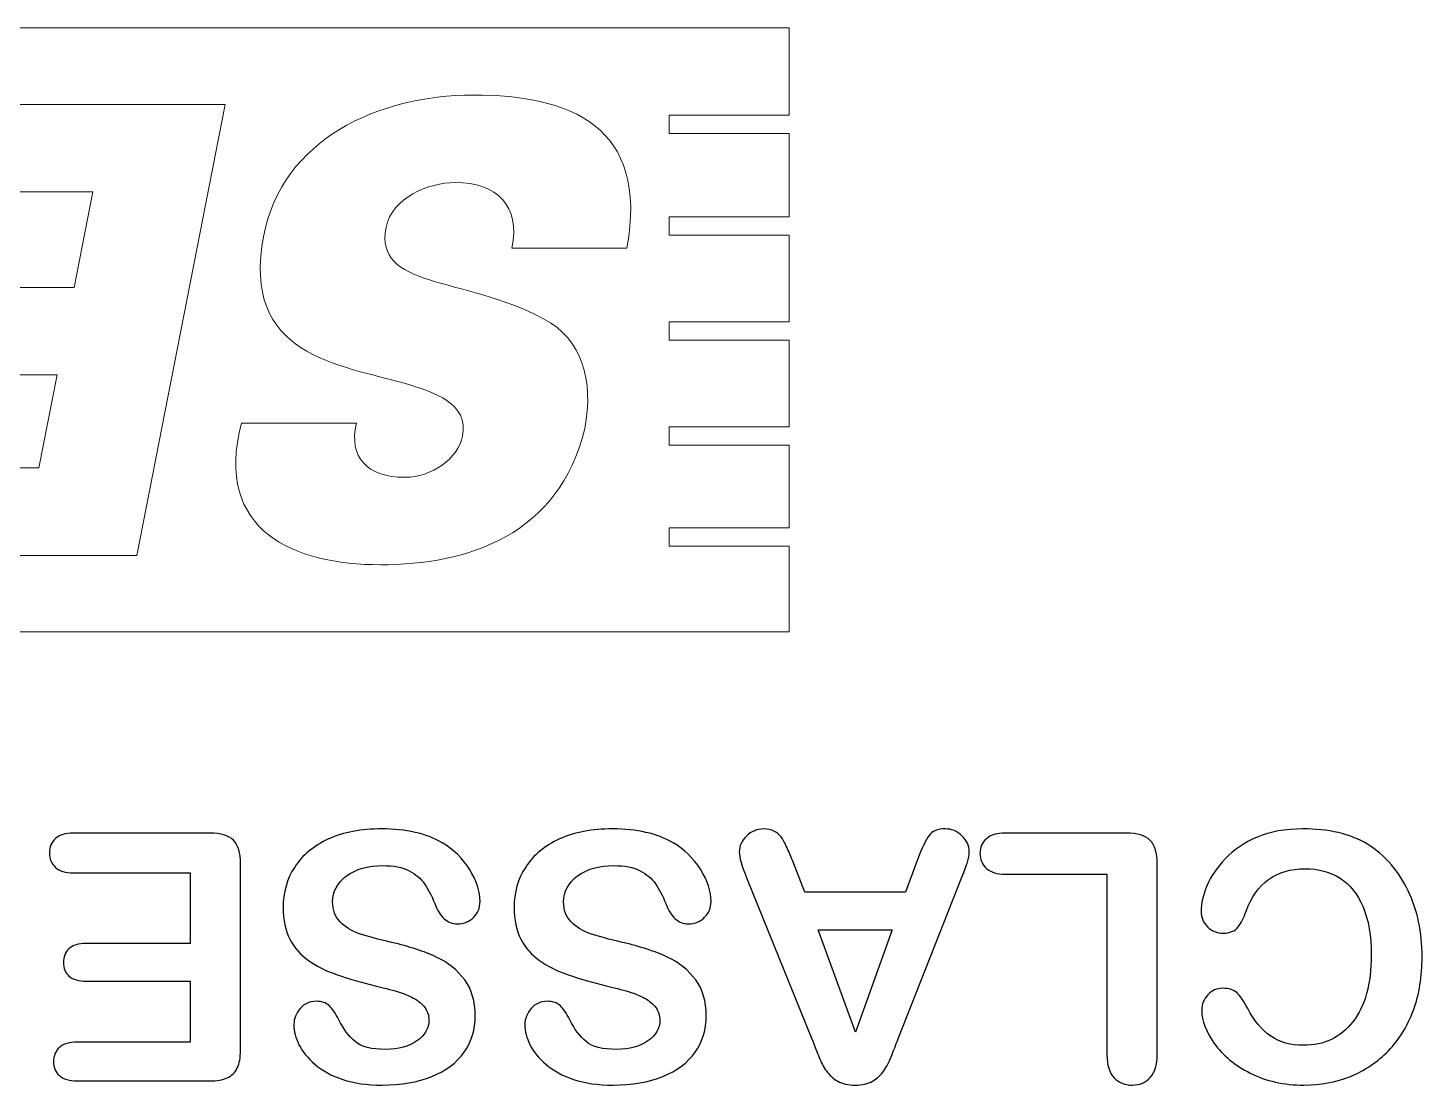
# Model space of a CAD drawing. Header units: millimetres. Extents: x -142 to 129, y -111 to 105.
# Drawn here: x 69.01 to 112.63, y 68.24 to 101.32 of the extents above; entities that cross this region are included whole.
import ezdxf

# ---------------------------------------------------------------- set-up
doc = ezdxf.new("R2010")
doc.units = ezdxf.units.MM
doc.header["$MEASUREMENT"] = 0
doc.layers.add('Layer 1', color=7, linetype='Continuous')

msp = doc.modelspace()

# ---------------------------------------------------------------- linework, layer by layer
at = {"layer": 'Layer 1', "color": 250, "lineweight": 9}
for points, knots in [([(92.826, 98.5874), (92.826, 98.5874), (92.826, 101.3183), (92.826, 101.3183), (92.826, 101.3183), (38.9243, 101.3183), (38.9243, 101.3183), (38.9243, 101.3183), (38.9243, 98.6321), (38.9243, 98.6321)], [0, 0, 0, 0, 0.3333333, 0.3333333, 0.3333333, 0.6666667, 0.6666667, 0.6666667, 1, 1, 1, 1]), ([(75.693, 88.9552), (74.8146, 85.5551), (77.3626, 84.5196), (80.0424, 84.5196), (82.7582, 84.5196), (85.6357, 85.438), (86.4332, 88.7793), (86.7299, 90.3034), (86.3372, 91.593), (85.1472, 92.2183), (82.5873, 93.5667), (79.8445, 93.1564), (80.2193, 95.0713), (80.4021, 96.0092), (81.5532, 96.4781), (82.3835, 96.4781), (83.6784, 96.4781), (84.4338, 95.7552), (84.158, 94.4265), (84.158, 94.4265), (87.7551, 94.4265), (87.7551, 94.4265), (88.4505, 98.2564), (85.9744, 99.2171), (82.953, 99.2171), (79.9495, 99.2171), (76.976, 97.807), (76.3945, 94.8368), (75.6509, 91.0264), (78.7684, 90.792), (80.8278, 90.1862), (81.727, 89.9127), (82.8122, 89.5803), (82.6113, 88.5449), (82.4734, 87.8414), (81.6401, 87.2552), (80.8127, 87.2552), (80.2012, 87.2552), (79.7636, 87.4115), (79.5148, 87.7046), (79.2481, 87.9978), (79.1671, 88.408), (79.2901, 88.9552), (79.2901, 88.9552), (75.693, 88.9552), (75.693, 88.9552)], [0, 0, 0, 0, 0.0666667, 0.0666667, 0.0666667, 0.1333333, 0.1333333, 0.1333333, 0.2, 0.2, 0.2, 0.2666667, 0.2666667, 0.2666667, 0.3333333, 0.3333333, 0.3333333, 0.4, 0.4, 0.4, 0.4666667, 0.4666667, 0.4666667, 0.5333333, 0.5333333, 0.5333333, 0.6, 0.6, 0.6, 0.6666667, 0.6666667, 0.6666667, 0.7333333, 0.7333333, 0.7333333, 0.8, 0.8, 0.8, 0.8666667, 0.8666667, 0.8666667, 0.9333333, 0.9333333, 0.9333333, 1, 1, 1, 1]), ([(62.7098, 85.7404), (62.7098, 85.7404), (63.0644, 87.5482), (63.0644, 87.5482), (63.0644, 87.5482), (69.3592, 87.5482), (69.3592, 87.5482), (69.3592, 87.5482), (69.9287, 90.4599), (69.9287, 90.4599), (69.9287, 90.4599), (64.1375, 90.4599), (64.1375, 90.4599), (64.1375, 90.4599), (64.671, 93.1953), (64.671, 93.1953), (64.671, 93.1953), (70.4623, 93.1953), (70.4623, 93.1953), (70.4623, 93.1953), (71.0468, 96.1851), (71.0468, 96.1851), (71.0468, 96.1851), (64.752, 96.1851), (64.752, 96.1851), (64.752, 96.1851), (65.2886, 98.9207), (65.2886, 98.9207), (65.2886, 98.9207), (75.1805, 98.9207), (75.1805, 98.9207), (75.1805, 98.9207), (72.4197, 84.8127), (72.4197, 84.8127), (72.4197, 84.8127), (62.7098, 84.8127), (62.7098, 84.8127)], [0, 0, 0, 0, 0.0833333, 0.0833333, 0.0833333, 0.1666667, 0.1666667, 0.1666667, 0.25, 0.25, 0.25, 0.3333333, 0.3333333, 0.3333333, 0.4166667, 0.4166667, 0.4166667, 0.5, 0.5, 0.5, 0.5833333, 0.5833333, 0.5833333, 0.6666667, 0.6666667, 0.6666667, 0.75, 0.75, 0.75, 0.8333333, 0.8333333, 0.8333333, 0.9166667, 0.9166667, 0.9166667, 1, 1, 1, 1]), ([(92.826, 98.0153), (92.826, 98.0153), (89.079, 98.0153), (89.079, 98.0153), (89.079, 98.0153), (89.079, 98.5874), (89.079, 98.5874), (89.079, 98.5874), (92.826, 98.5874), (92.826, 98.5874)], [0, 0, 0, 0, 0.3333333, 0.3333333, 0.3333333, 0.6666667, 0.6666667, 0.6666667, 1, 1, 1, 1]), ([(92.826, 94.8313), (92.826, 94.8313), (89.079, 94.8313), (89.079, 94.8313), (89.079, 94.8313), (89.079, 95.4034), (89.079, 95.4034), (89.079, 95.4034), (92.826, 95.4034), (92.826, 95.4034)], [0, 0, 0, 0, 0.3333333, 0.3333333, 0.3333333, 0.6666667, 0.6666667, 0.6666667, 1, 1, 1, 1]), ([(92.826, 91.5466), (92.826, 91.5466), (89.079, 91.5466), (89.079, 91.5466), (89.079, 91.5466), (89.079, 92.1187), (89.079, 92.1187), (89.079, 92.1187), (92.826, 92.1187), (92.826, 92.1187)], [0, 0, 0, 0, 0.3333333, 0.3333333, 0.3333333, 0.6666667, 0.6666667, 0.6666667, 1, 1, 1, 1]), ([(92.826, 88.2619), (92.826, 88.2619), (89.079, 88.2619), (89.079, 88.2619), (89.079, 88.2619), (89.079, 88.834), (89.079, 88.834), (89.079, 88.834), (92.826, 88.834), (92.826, 88.834)], [0, 0, 0, 0, 0.3333333, 0.3333333, 0.3333333, 0.6666667, 0.6666667, 0.6666667, 1, 1, 1, 1]), ([(92.826, 85.1046), (92.826, 85.1046), (89.079, 85.1046), (89.079, 85.1046), (89.079, 85.1046), (89.079, 85.6767), (89.079, 85.6767), (89.079, 85.6767), (92.826, 85.6767), (92.826, 85.6767)], [0, 0, 0, 0, 0.3333333, 0.3333333, 0.3333333, 0.6666667, 0.6666667, 0.6666667, 1, 1, 1, 1]), ([(38.9243, 85.1494), (38.9243, 85.1494), (38.9243, 82.4185), (38.9243, 82.4185), (38.9243, 82.4185), (92.826, 82.4185), (92.826, 82.4185), (92.826, 82.4185), (92.826, 85.1046), (92.826, 85.1046)], [0, 0, 0, 0, 0.3333333, 0.3333333, 0.3333333, 0.6666667, 0.6666667, 0.6666667, 1, 1, 1, 1])]:
    msp.add_open_spline(points, degree=3, knots=knots, dxfattribs=at)
for points in [[(92.826, 95.4034), (92.826, 95.4034), (92.826, 98.0153), (92.826, 98.0153)], [(92.826, 92.1187), (92.826, 92.1187), (92.826, 94.8313), (92.826, 94.8313)], [(92.826, 88.834), (92.826, 88.834), (92.826, 91.5466), (92.826, 91.5466)], [(92.826, 85.6767), (92.826, 85.6767), (92.826, 88.2619), (92.826, 88.2619)]]:
    msp.add_open_spline(points, degree=3, dxfattribs=at)
at = {"layer": 'Layer 1', "color": 250}
for points, knots in [([(70.5552, 69.5812), (70.5552, 69.5812), (74.0942, 69.5812), (74.0942, 69.5812), (74.0942, 69.5812), (74.0942, 71.488), (74.0942, 71.488), (74.0942, 71.488), (70.835, 71.488), (70.835, 71.488), (70.5967, 71.488), (70.4161, 71.5422), (70.2988, 71.6487), (70.1814, 71.7552), (70.1218, 71.8979), (70.1218, 72.073), (70.1218, 72.2482), (70.1796, 72.3926), (70.2952, 72.5028), (70.4125, 72.6129), (70.5931, 72.6689), (70.835, 72.6689), (70.835, 72.6689), (74.0942, 72.6689), (74.0942, 72.6689), (74.0942, 72.6689), (74.0942, 74.879), (74.0942, 74.879), (74.0942, 74.879), (70.4342, 74.879), (70.4342, 74.879), (70.1868, 74.879), (70.0008, 74.9368), (69.8762, 75.0505), (69.7498, 75.1643), (69.6885, 75.3178), (69.6866, 75.5074), (69.6885, 75.6897), (69.7498, 75.8396), (69.8762, 75.9534), (70.0008, 76.0671), (70.1868, 76.1249), (70.4342, 76.1249), (70.4342, 76.1249), (74.7027, 76.1249), (74.7027, 76.1249), (75.044, 76.1249), (75.2914, 76.0491), (75.4413, 75.8974), (75.5911, 75.7457), (75.6652, 75.5001), (75.6652, 75.1625), (75.6652, 75.1625), (75.6652, 69.3302), (75.6652, 69.3302), (75.6652, 69.1045), (75.6308, 68.9204), (75.564, 68.7777), (75.4972, 68.6351), (75.3925, 68.5303), (75.2499, 68.4653), (75.1072, 68.4003), (74.9248, 68.3678), (74.7027, 68.3678), (74.7027, 68.3678), (70.5552, 68.3678), (70.5552, 68.3678), (70.3042, 68.3678), (70.1182, 68.4238), (69.9972, 68.5339), (69.8762, 68.6459), (69.8148, 68.7922), (69.8148, 68.9709), (69.8148, 69.1551), (69.8762, 69.3032), (69.9972, 69.4151), (70.1182, 69.5252), (70.3042, 69.5812), (70.5552, 69.5812)], [0, 0, 0, 0, 0.0384615, 0.0384615, 0.0384615, 0.0769231, 0.0769231, 0.0769231, 0.1153846, 0.1153846, 0.1153846, 0.1538462, 0.1538462, 0.1538462, 0.1923077, 0.1923077, 0.1923077, 0.2307692, 0.2307692, 0.2307692, 0.2692308, 0.2692308, 0.2692308, 0.3076923, 0.3076923, 0.3076923, 0.3461538, 0.3461538, 0.3461538, 0.3846154, 0.3846154, 0.3846154, 0.4230769, 0.4230769, 0.4230769, 0.4615385, 0.4615385, 0.4615385, 0.5, 0.5, 0.5, 0.5384615, 0.5384615, 0.5384615, 0.5769231, 0.5769231, 0.5769231, 0.6153846, 0.6153846, 0.6153846, 0.6538462, 0.6538462, 0.6538462, 0.6923077, 0.6923077, 0.6923077, 0.7307692, 0.7307692, 0.7307692, 0.7692308, 0.7692308, 0.7692308, 0.8076923, 0.8076923, 0.8076923, 0.8461538, 0.8461538, 0.8461538, 0.8846154, 0.8846154, 0.8846154, 0.9230769, 0.9230769, 0.9230769, 0.9615385, 0.9615385, 0.9615385, 1, 1, 1, 1]), ([(76.9977, 73.7992), (76.9977, 74.2669), (77.1187, 74.6876), (77.3606, 75.0614), (77.6008, 75.4351), (77.9547, 75.7277), (78.4206, 75.9389), (78.8864, 76.1502), (79.439, 76.2549), (80.0763, 76.2549), (80.8419, 76.2549), (81.4739, 76.1105), (81.9705, 75.8234), (82.3226, 75.6157), (82.6079, 75.3376), (82.8282, 74.991), (83.0484, 74.6443), (83.1586, 74.3066), (83.1586, 73.978), (83.1586, 73.7884), (83.0918, 73.6259), (82.96, 73.4887), (82.8282, 73.3532), (82.6602, 73.2864), (82.4562, 73.2864), (82.2901, 73.2864), (82.151, 73.3388), (82.0373, 73.4453), (81.9217, 73.55), (81.8242, 73.7071), (81.743, 73.9166), (81.6455, 74.1622), (81.5389, 74.3698), (81.4234, 74.5341), (81.3096, 74.7002), (81.1471, 74.8375), (80.9394, 74.9458), (80.73, 75.0523), (80.4573, 75.1065), (80.1179, 75.1065), (79.6538, 75.1065), (79.2746, 74.9982), (78.9839, 74.7815), (78.6932, 74.5648), (78.547, 74.294), (78.547, 73.969), (78.547, 73.7107), (78.6246, 73.5013), (78.7817, 73.3424), (78.9388, 73.1817), (79.1428, 73.0589), (79.392, 72.974), (79.6394, 72.8892), (79.9734, 72.7989), (80.3887, 72.7032), (80.9467, 72.5732), (81.4125, 72.4215), (81.7863, 72.2464), (82.1619, 72.0712), (82.4598, 71.8329), (82.6801, 71.5313), (82.9004, 71.2298), (83.0105, 70.856), (83.0105, 70.4064), (83.0105, 69.9803), (82.895, 69.6011), (82.662, 69.2688), (82.4291, 68.9384), (82.0915, 68.6838), (81.6509, 68.5051), (81.2103, 68.3263), (80.6921, 68.2378), (80.0962, 68.2378), (79.6213, 68.2378), (79.2096, 68.2974), (78.8611, 68.4148), (78.5145, 68.5339), (78.2256, 68.691), (77.998, 68.886), (77.7687, 69.0811), (77.6008, 69.2869), (77.4943, 69.5018), (77.3895, 69.7166), (77.3354, 69.9279), (77.3354, 70.1319), (77.3354, 70.3179), (77.4022, 70.4877), (77.534, 70.6375), (77.6658, 70.7874), (77.8319, 70.8614), (78.0287, 70.8614), (78.2093, 70.8614), (78.3447, 70.8163), (78.4386, 70.7278), (78.5325, 70.6375), (78.6336, 70.4895), (78.742, 70.2854), (78.8846, 69.9929), (79.0525, 69.7636), (79.2512, 69.5993), (79.448, 69.435), (79.7658, 69.3537), (80.2045, 69.3537), (80.609, 69.3537), (80.9376, 69.4422), (81.185, 69.6209), (81.4342, 69.7997), (81.5588, 70.0128), (81.5588, 70.2638), (81.5588, 70.419), (81.5173, 70.5527), (81.4324, 70.6664), (81.3475, 70.7784), (81.2302, 70.8759), (81.0821, 70.9571), (80.934, 71.0384), (80.7842, 71.1016), (80.6325, 71.1485), (80.4808, 71.1937), (80.2298, 71.2605), (79.8813, 71.349), (79.4444, 71.4519), (79.0471, 71.5638), (78.6932, 71.6884), (78.3393, 71.8112), (78.0378, 71.9611), (77.7886, 72.138), (77.5394, 72.3132), (77.3462, 72.5371), (77.2072, 72.8079), (77.0681, 73.077), (76.9977, 73.4074), (76.9977, 73.7992)], [0, 0, 0, 0, 0.0227273, 0.0227273, 0.0227273, 0.0454545, 0.0454545, 0.0454545, 0.0681818, 0.0681818, 0.0681818, 0.0909091, 0.0909091, 0.0909091, 0.1136364, 0.1136364, 0.1136364, 0.1363636, 0.1363636, 0.1363636, 0.1590909, 0.1590909, 0.1590909, 0.1818182, 0.1818182, 0.1818182, 0.2045455, 0.2045455, 0.2045455, 0.2272727, 0.2272727, 0.2272727, 0.25, 0.25, 0.25, 0.2727273, 0.2727273, 0.2727273, 0.2954545, 0.2954545, 0.2954545, 0.3181818, 0.3181818, 0.3181818, 0.3409091, 0.3409091, 0.3409091, 0.3636364, 0.3636364, 0.3636364, 0.3863636, 0.3863636, 0.3863636, 0.4090909, 0.4090909, 0.4090909, 0.4318182, 0.4318182, 0.4318182, 0.4545455, 0.4545455, 0.4545455, 0.4772727, 0.4772727, 0.4772727, 0.5, 0.5, 0.5, 0.5227273, 0.5227273, 0.5227273, 0.5454545, 0.5454545, 0.5454545, 0.5681818, 0.5681818, 0.5681818, 0.5909091, 0.5909091, 0.5909091, 0.6136364, 0.6136364, 0.6136364, 0.6363636, 0.6363636, 0.6363636, 0.6590909, 0.6590909, 0.6590909, 0.6818182, 0.6818182, 0.6818182, 0.7045455, 0.7045455, 0.7045455, 0.7272727, 0.7272727, 0.7272727, 0.75, 0.75, 0.75, 0.7727273, 0.7727273, 0.7727273, 0.7954545, 0.7954545, 0.7954545, 0.8181818, 0.8181818, 0.8181818, 0.8409091, 0.8409091, 0.8409091, 0.8636364, 0.8636364, 0.8636364, 0.8863636, 0.8863636, 0.8863636, 0.9090909, 0.9090909, 0.9090909, 0.9318182, 0.9318182, 0.9318182, 0.9545455, 0.9545455, 0.9545455, 0.9772727, 0.9772727, 0.9772727, 1, 1, 1, 1]), ([(84.2239, 73.7992), (84.2239, 74.2669), (84.3449, 74.6876), (84.5868, 75.0614), (84.827, 75.4351), (85.1809, 75.7277), (85.6468, 75.9389), (86.1126, 76.1502), (86.6652, 76.2549), (87.3025, 76.2549), (88.0681, 76.2549), (88.7001, 76.1105), (89.1967, 75.8234), (89.5488, 75.6157), (89.8341, 75.3376), (90.0544, 74.991), (90.2746, 74.6443), (90.3848, 74.3066), (90.3848, 73.978), (90.3848, 73.7884), (90.318, 73.6259), (90.1862, 73.4887), (90.0544, 73.3532), (89.8864, 73.2864), (89.6824, 73.2864), (89.5163, 73.2864), (89.3772, 73.3388), (89.2635, 73.4453), (89.1479, 73.55), (89.0504, 73.7071), (88.9692, 73.9166), (88.8717, 74.1622), (88.7651, 74.3698), (88.6496, 74.5341), (88.5358, 74.7002), (88.3733, 74.8375), (88.1656, 74.9458), (87.9562, 75.0523), (87.6835, 75.1065), (87.3441, 75.1065), (86.88, 75.1065), (86.5008, 74.9982), (86.2101, 74.7815), (85.9194, 74.5648), (85.7732, 74.294), (85.7732, 73.969), (85.7732, 73.7107), (85.8508, 73.5013), (86.0079, 73.3424), (86.165, 73.1817), (86.369, 73.0589), (86.6182, 72.974), (86.8656, 72.8892), (87.1996, 72.7989), (87.6149, 72.7032), (88.1729, 72.5732), (88.6387, 72.4215), (89.0125, 72.2464), (89.3881, 72.0712), (89.686, 71.8329), (89.9063, 71.5313), (90.1266, 71.2298), (90.2367, 70.856), (90.2367, 70.4064), (90.2367, 69.9803), (90.1212, 69.6011), (89.8882, 69.2688), (89.6553, 68.9384), (89.3177, 68.6838), (88.8771, 68.5051), (88.4365, 68.3263), (87.9183, 68.2378), (87.3224, 68.2378), (86.8475, 68.2378), (86.4358, 68.2974), (86.0873, 68.4148), (85.7407, 68.5339), (85.4518, 68.691), (85.2242, 68.886), (84.9949, 69.0811), (84.827, 69.2869), (84.7205, 69.5018), (84.6157, 69.7166), (84.5616, 69.9279), (84.5616, 70.1319), (84.5616, 70.3179), (84.6284, 70.4877), (84.7602, 70.6375), (84.892, 70.7874), (85.0581, 70.8614), (85.2549, 70.8614), (85.4355, 70.8614), (85.5709, 70.8163), (85.6648, 70.7278), (85.7587, 70.6375), (85.8598, 70.4895), (85.9682, 70.2854), (86.1108, 69.9929), (86.2787, 69.7636), (86.4774, 69.5993), (86.6742, 69.435), (86.992, 69.3537), (87.4307, 69.3537), (87.8352, 69.3537), (88.1638, 69.4422), (88.4112, 69.6209), (88.6604, 69.7997), (88.785, 70.0128), (88.785, 70.2638), (88.785, 70.419), (88.7435, 70.5527), (88.6586, 70.6664), (88.5737, 70.7784), (88.4564, 70.8759), (88.3083, 70.9571), (88.1602, 71.0384), (88.0104, 71.1016), (87.8587, 71.1485), (87.707, 71.1937), (87.456, 71.2605), (87.1075, 71.349), (86.6706, 71.4519), (86.2733, 71.5638), (85.9194, 71.6884), (85.5655, 71.8112), (85.264, 71.9611), (85.0148, 72.138), (84.7656, 72.3132), (84.5724, 72.5371), (84.4334, 72.8079), (84.2943, 73.077), (84.2239, 73.4074), (84.2239, 73.7992)], [0, 0, 0, 0, 0.0227273, 0.0227273, 0.0227273, 0.0454545, 0.0454545, 0.0454545, 0.0681818, 0.0681818, 0.0681818, 0.0909091, 0.0909091, 0.0909091, 0.1136364, 0.1136364, 0.1136364, 0.1363636, 0.1363636, 0.1363636, 0.1590909, 0.1590909, 0.1590909, 0.1818182, 0.1818182, 0.1818182, 0.2045455, 0.2045455, 0.2045455, 0.2272727, 0.2272727, 0.2272727, 0.25, 0.25, 0.25, 0.2727273, 0.2727273, 0.2727273, 0.2954545, 0.2954545, 0.2954545, 0.3181818, 0.3181818, 0.3181818, 0.3409091, 0.3409091, 0.3409091, 0.3636364, 0.3636364, 0.3636364, 0.3863636, 0.3863636, 0.3863636, 0.4090909, 0.4090909, 0.4090909, 0.4318182, 0.4318182, 0.4318182, 0.4545455, 0.4545455, 0.4545455, 0.4772727, 0.4772727, 0.4772727, 0.5, 0.5, 0.5, 0.5227273, 0.5227273, 0.5227273, 0.5454545, 0.5454545, 0.5454545, 0.5681818, 0.5681818, 0.5681818, 0.5909091, 0.5909091, 0.5909091, 0.6136364, 0.6136364, 0.6136364, 0.6363636, 0.6363636, 0.6363636, 0.6590909, 0.6590909, 0.6590909, 0.6818182, 0.6818182, 0.6818182, 0.7045455, 0.7045455, 0.7045455, 0.7272727, 0.7272727, 0.7272727, 0.75, 0.75, 0.75, 0.7727273, 0.7727273, 0.7727273, 0.7954545, 0.7954545, 0.7954545, 0.8181818, 0.8181818, 0.8181818, 0.8409091, 0.8409091, 0.8409091, 0.8636364, 0.8636364, 0.8636364, 0.8863636, 0.8863636, 0.8863636, 0.9090909, 0.9090909, 0.9090909, 0.9318182, 0.9318182, 0.9318182, 0.9545455, 0.9545455, 0.9545455, 0.9772727, 0.9772727, 0.9772727, 1, 1, 1, 1]), ([(92.9452, 75.2455), (92.9452, 75.2455), (93.3154, 74.2723), (93.3154, 74.2723), (93.3154, 74.2723), (96.468, 74.2723), (96.468, 74.2723), (96.468, 74.2723), (96.8382, 75.2654), (96.8382, 75.2654), (96.9827, 75.6536), (97.1054, 75.9154), (97.2084, 76.0509), (97.3095, 76.1863), (97.4774, 76.2549), (97.7103, 76.2549), (97.9072, 76.2549), (98.0823, 76.1827), (98.234, 76.0382), (98.3856, 75.8938), (98.4615, 75.7295), (98.4615, 75.5471), (98.4615, 75.4406), (98.4434, 75.3304), (98.4091, 75.2185), (98.373, 75.1047), (98.3152, 74.9494), (98.234, 74.7472), (98.234, 74.7472), (96.2514, 69.713), (96.2514, 69.713), (96.1936, 69.5686), (96.1268, 69.3952), (96.0473, 69.193), (95.9679, 68.989), (95.883, 68.821), (95.7927, 68.6874), (95.7025, 68.5538), (95.5851, 68.4455), (95.4388, 68.3624), (95.2926, 68.2794), (95.112, 68.2378), (94.8971, 68.2378), (94.6768, 68.2378), (94.4945, 68.2794), (94.3482, 68.3624), (94.202, 68.4455), (94.0846, 68.552), (93.9943, 68.682), (93.904, 68.812), (93.8282, 68.9529), (93.7668, 69.1027), (93.7054, 69.2526), (93.6278, 69.453), (93.5321, 69.7022), (93.5321, 69.7022), (91.5061, 74.7057), (91.5061, 74.7057), (91.3472, 75.0867), (91.2678, 75.3629), (91.2678, 75.5363), (91.2678, 75.715), (91.3436, 75.8811), (91.4935, 76.031), (91.6434, 76.1809), (91.8239, 76.2549), (92.0352, 76.2549), (92.158, 76.2549), (92.2645, 76.2332), (92.353, 76.1881), (92.4396, 76.1448), (92.5137, 76.0852), (92.5751, 76.0093), (92.6347, 75.9335), (92.6978, 75.8161), (92.7665, 75.6608), (92.8369, 75.5038), (92.8947, 75.3647), (92.9452, 75.2455)], [0, 0, 0, 0, 0.0384615, 0.0384615, 0.0384615, 0.0769231, 0.0769231, 0.0769231, 0.1153846, 0.1153846, 0.1153846, 0.1538462, 0.1538462, 0.1538462, 0.1923077, 0.1923077, 0.1923077, 0.2307692, 0.2307692, 0.2307692, 0.2692308, 0.2692308, 0.2692308, 0.3076923, 0.3076923, 0.3076923, 0.3461538, 0.3461538, 0.3461538, 0.3846154, 0.3846154, 0.3846154, 0.4230769, 0.4230769, 0.4230769, 0.4615385, 0.4615385, 0.4615385, 0.5, 0.5, 0.5, 0.5384615, 0.5384615, 0.5384615, 0.5769231, 0.5769231, 0.5769231, 0.6153846, 0.6153846, 0.6153846, 0.6538462, 0.6538462, 0.6538462, 0.6923077, 0.6923077, 0.6923077, 0.7307692, 0.7307692, 0.7307692, 0.7692308, 0.7692308, 0.7692308, 0.8076923, 0.8076923, 0.8076923, 0.8461538, 0.8461538, 0.8461538, 0.8846154, 0.8846154, 0.8846154, 0.9230769, 0.9230769, 0.9230769, 0.9615385, 0.9615385, 0.9615385, 1, 1, 1, 1]), ([(102.7716, 69.1894), (102.7716, 69.1894), (102.7716, 74.8357), (102.7716, 74.8357), (102.7716, 74.8357), (99.5865, 74.8357), (99.5865, 74.8357), (99.3337, 74.8357), (99.1387, 74.8971), (99.0033, 75.0198), (98.866, 75.1444), (98.7992, 75.2997), (98.7992, 75.4857), (98.7992, 75.6753), (98.866, 75.8306), (98.9996, 75.9479), (99.1333, 76.0653), (99.3301, 76.1249), (99.5865, 76.1249), (99.5865, 76.1249), (103.3801, 76.1249), (103.3801, 76.1249), (103.7214, 76.1249), (103.9688, 76.0491), (104.1187, 75.8974), (104.2685, 75.7457), (104.3426, 75.5001), (104.3426, 75.1625), (104.3426, 75.1625), (104.3426, 69.1894), (104.3426, 69.1894), (104.3426, 68.8734), (104.2703, 68.6351), (104.1277, 68.4762), (103.985, 68.3173), (103.7973, 68.2378), (103.5643, 68.2378), (103.3296, 68.2378), (103.1382, 68.3155), (102.9919, 68.4726), (102.8457, 68.6296), (102.7716, 68.8698), (102.7716, 69.1894)], [0, 0, 0, 0, 0.0714286, 0.0714286, 0.0714286, 0.1428571, 0.1428571, 0.1428571, 0.2142857, 0.2142857, 0.2142857, 0.2857143, 0.2857143, 0.2857143, 0.3571429, 0.3571429, 0.3571429, 0.4285714, 0.4285714, 0.4285714, 0.5, 0.5, 0.5, 0.5714286, 0.5714286, 0.5714286, 0.6428571, 0.6428571, 0.6428571, 0.7142857, 0.7142857, 0.7142857, 0.7857143, 0.7857143, 0.7857143, 0.8571429, 0.8571429, 0.8571429, 0.9285714, 0.9285714, 0.9285714, 1, 1, 1, 1]), ([(105.7185, 73.6746), (105.7185, 73.922), (105.7781, 74.1892), (105.9008, 74.4763), (106.0218, 74.7634), (106.2132, 75.0451), (106.475, 75.3214), (106.7351, 75.5995), (107.0691, 75.8234), (107.4736, 75.9967), (107.8798, 76.1682), (108.3529, 76.2549), (108.8928, 76.2549), (109.3009, 76.2549), (109.6728, 76.217), (110.0087, 76.1393), (110.3427, 76.0617), (110.6479, 75.9407), (110.9205, 75.7764), (111.1932, 75.6139), (111.446, 75.3972), (111.6753, 75.13), (111.8793, 74.8862), (112.0545, 74.6154), (112.1989, 74.3138), (112.3434, 74.0123), (112.4517, 73.6891), (112.524, 73.3478), (112.5962, 73.0065), (112.6323, 72.6418), (112.6323, 72.2572), (112.6323, 71.6342), (112.542, 71.0745), (112.3597, 70.5816), (112.1791, 70.0868), (111.9173, 69.6643), (111.5796, 69.314), (111.2401, 68.9637), (110.8447, 68.6965), (110.3897, 68.5123), (109.9347, 68.3299), (109.4489, 68.2378), (108.9343, 68.2378), (108.306, 68.2378), (107.748, 68.3624), (107.2569, 68.6134), (106.7676, 68.8626), (106.392, 69.1731), (106.1302, 69.5415), (105.8701, 69.9099), (105.7401, 70.2565), (105.7383, 70.5852), (105.7401, 70.7657), (105.8033, 70.9228), (105.9297, 71.0619), (106.0561, 71.1991), (106.2096, 71.2677), (106.3902, 71.2677), (106.5906, 71.2677), (106.7423, 71.2189), (106.8416, 71.1251), (106.9427, 71.0294), (107.0547, 70.865), (107.1774, 70.6321), (107.3833, 70.2475), (107.6234, 69.9604), (107.8997, 69.769), (108.1778, 69.5794), (108.519, 69.4837), (108.9235, 69.4837), (109.5699, 69.4837), (110.0827, 69.7293), (110.4655, 70.2186), (110.8483, 70.7098), (111.0397, 71.4067), (111.0397, 72.3096), (111.0397, 72.9126), (110.9549, 73.4146), (110.7851, 73.8155), (110.6172, 74.2163), (110.377, 74.5143), (110.0665, 74.7129), (109.7559, 74.9097), (109.393, 75.009), (108.9759, 75.009), (108.5245, 75.009), (108.1435, 74.8971), (107.8311, 74.6732), (107.5187, 74.4493), (107.284, 74.1206), (107.1251, 73.6855), (107.0583, 73.4814), (106.9752, 73.3153), (106.8759, 73.1853), (106.7784, 73.0571), (106.6195, 72.9921), (106.401, 72.9921), (106.2132, 72.9921), (106.0525, 73.0571), (105.9189, 73.1889), (105.7853, 73.3189), (105.7185, 73.4814), (105.7185, 73.6746)], [0, 0, 0, 0, 0.0294118, 0.0294118, 0.0294118, 0.0588235, 0.0588235, 0.0588235, 0.0882353, 0.0882353, 0.0882353, 0.1176471, 0.1176471, 0.1176471, 0.1470588, 0.1470588, 0.1470588, 0.1764706, 0.1764706, 0.1764706, 0.2058824, 0.2058824, 0.2058824, 0.2352941, 0.2352941, 0.2352941, 0.2647059, 0.2647059, 0.2647059, 0.2941176, 0.2941176, 0.2941176, 0.3235294, 0.3235294, 0.3235294, 0.3529412, 0.3529412, 0.3529412, 0.3823529, 0.3823529, 0.3823529, 0.4117647, 0.4117647, 0.4117647, 0.4411765, 0.4411765, 0.4411765, 0.4705882, 0.4705882, 0.4705882, 0.5, 0.5, 0.5, 0.5294118, 0.5294118, 0.5294118, 0.5588235, 0.5588235, 0.5588235, 0.5882353, 0.5882353, 0.5882353, 0.6176471, 0.6176471, 0.6176471, 0.6470588, 0.6470588, 0.6470588, 0.6764706, 0.6764706, 0.6764706, 0.7058824, 0.7058824, 0.7058824, 0.7352941, 0.7352941, 0.7352941, 0.7647059, 0.7647059, 0.7647059, 0.7941176, 0.7941176, 0.7941176, 0.8235294, 0.8235294, 0.8235294, 0.8529412, 0.8529412, 0.8529412, 0.8823529, 0.8823529, 0.8823529, 0.9117647, 0.9117647, 0.9117647, 0.9411765, 0.9411765, 0.9411765, 0.9705882, 0.9705882, 0.9705882, 1, 1, 1, 1]), ([(96.0546, 73.0914), (96.0546, 73.0914), (93.7379, 73.0914), (93.7379, 73.0914), (93.7379, 73.0914), (94.9062, 69.8954), (94.9062, 69.8954), (94.9062, 69.8954), (96.0546, 73.0914), (96.0546, 73.0914)], [0, 0, 0, 0, 0.3333333, 0.3333333, 0.3333333, 0.6666667, 0.6666667, 0.6666667, 1, 1, 1, 1])]:
    msp.add_open_spline(points, degree=3, knots=knots, dxfattribs=at)

doc.saveas('drawing.dxf')
